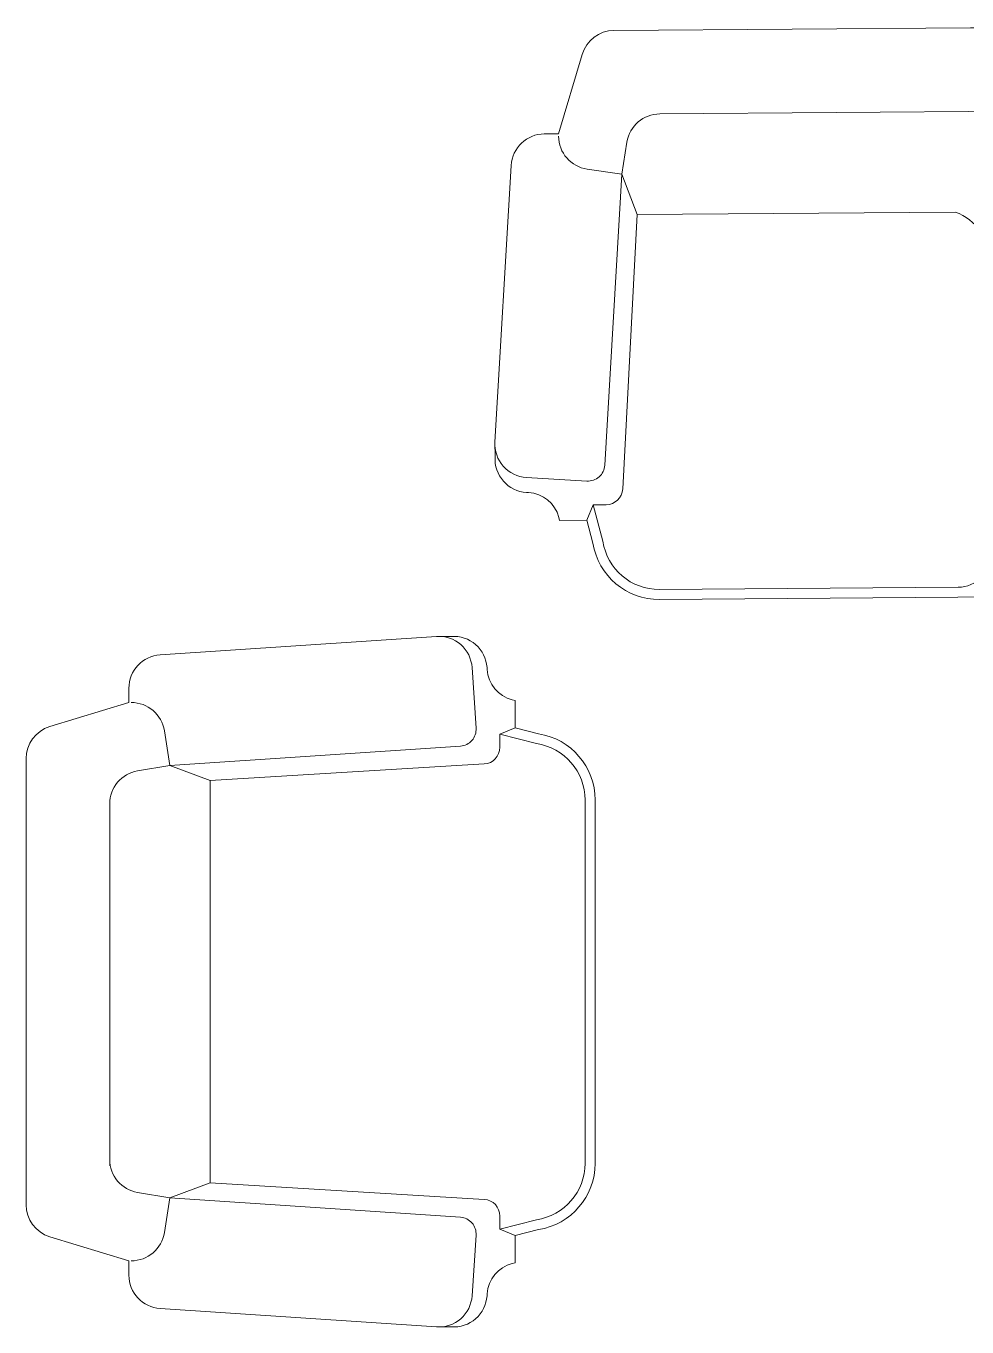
# Model space of a CAD drawing. Header units: inches. Extents: x 50.27 to 53.33, y 56.39 to 58.73.
# Drawn here: x 50.268 to 51.673, y 56.784 to 58.726 of the extents above; entities that cross this region are included whole.
import ezdxf

# ---------------------------------------------------------------- set-up
doc = ezdxf.new("R2010")
doc.units = ezdxf.units.IN
doc.header["$MEASUREMENT"] = 0
doc.layers.add('arredi', color=7, linetype='Continuous', lineweight=20)

msp = doc.modelspace()

# ---------------------------------------------------------------- linework, layer by layer
at = {"layer": 'arredi'}
for points in [[(52.0036, 58.726), (51.7287, 58.7239, 0.414214), (51.7038, 58.6987, 0.414214), (51.6787, 58.7235), (51.1459, 58.7194, 0.33005), (51.0984, 58.6835), (51.0633, 58.5651), (51.042, 58.565, 0.394867), (50.9925, 58.5179), (50.9682, 58.105, 0.414214), (51.0152, 58.0522), (51.1057, 58.0468, 0.414214), (51.1322, 58.0703), (51.1577, 58.5047), (51.1808, 58.4446), (51.1591, 58.0352, -0.396542), (51.1343, 58.0115), (51.1149, 58.0114)], [(51.0633, 58.5615, 0.369416), (51.106, 58.5124), (51.1577, 58.5047), (51.1654, 58.5528, -0.366122), (51.2144, 58.5949), (52.0046, 58.601)], [(51.1055, 57.9883), (51.0648, 57.988), (51.0636, 57.9926, 0.323545), (51.0182, 58.0297), (51.0154, 58.0298, -0.414214), (50.9684, 58.0827), (50.9682, 58.105)], [(50.2679, 56.9666), (50.2679, 57.6324, -0.33005), (50.3033, 57.6802), (50.4215, 57.7162), (50.4215, 57.7374, -0.394867), (50.4682, 57.7873), (50.8809, 57.8148, -0.414214), (50.9341, 57.7683), (50.9401, 57.6778, -0.414214), (50.9168, 57.6511), (50.4826, 57.6222), (50.5429, 57.5996), (50.9522, 57.6245, 0.396542), (50.9756, 57.6494), (50.9756, 57.6689)], [(50.9986, 57.6784), (50.9986, 57.7191), (50.994, 57.7203, -0.323545), (50.9566, 57.7654), (50.9564, 57.7683, 0.414214), (50.9032, 57.8148), (50.8809, 57.8148)], [(50.4251, 57.7162, -0.369416), (50.4745, 57.6739), (50.4826, 57.6222), (50.4346, 57.6141, 0.366122), (50.3929, 57.5648), (50.3929, 57.0246)], [(50.4251, 56.8828, 0.369416), (50.4745, 56.9251), (50.4826, 56.9768), (50.4346, 56.9849, -0.366122), (50.3929, 57.0342), (50.3929, 57.0246)], [(50.2679, 56.9666, 0.33005), (50.3033, 56.9188), (50.4215, 56.8828), (50.4215, 56.8615, 0.394867), (50.4682, 56.8116), (50.8809, 56.7842, 0.414214), (50.9341, 56.8307), (50.9401, 56.9212, 0.414214), (50.9168, 56.9478), (50.4826, 56.9768), (50.5429, 56.9994), (50.9522, 56.9745, -0.396542), (50.9756, 56.9495), (50.9756, 56.9301)], [(50.9986, 56.9206), (50.9986, 56.8799), (50.994, 56.8787, 0.323545), (50.9566, 56.8336), (50.9564, 56.8307, -0.414214), (50.9032, 56.7842), (50.8809, 56.7842)]]:
    msp.add_lwpolyline(points, format="xyb", dxfattribs=at)
at = {"layer": 'arredi', "lineweight": 20}
for points in [[(51.1808, 58.4446), (51.6558, 58.4483, -0.324936), (51.7064, 58.3737, -0.324936), (51.7558, 58.4491), (52.0058, 58.451), (52.2558, 58.4529, -0.324936), (52.3063, 58.3783, -0.324936), (52.3558, 58.4537), (52.8307, 58.4574)], [(51.1029, 57.0283, -0.372588), (51.0301, 56.9442), (50.9756, 56.9301), (50.9986, 56.9206), (51.0331, 56.9295, 0.370178), (51.1179, 57.0283), (51.1179, 57.5707, 0.370178), (51.0331, 57.6695), (50.9986, 57.6784), (50.9756, 57.6689), (51.0301, 57.6548, -0.372588), (51.1029, 57.5707), (51.1029, 57.0283, -0.414214)], [(50.5429, 57.5996), (50.5429, 56.9994, 0.622538)]]:
    msp.add_lwpolyline(points, format="xyb", dxfattribs=at)
msp.add_lwpolyline([(51.7601, 57.8891), (52.2601, 57.893, 0.414214), (52.3097, 57.9433, 0.414214), (52.3601, 57.8937), (52.8062, 57.8972, 0.372588), (52.8897, 57.9706), (52.9033, 58.0252), (52.9131, 58.0023), (52.9044, 57.9677, -0.370178), (52.8063, 57.8822), (51.2142, 57.8699, -0.370178), (51.1147, 57.9539), (51.1055, 57.9883), (51.1149, 58.0114), (51.1294, 57.957, 0.372588), (51.2141, 57.8849), (51.6601, 57.8883, 0.414214), (51.7097, 57.9387, 0.414214)], format="xyb", close=True, dxfattribs=at)

doc.saveas('drawing.dxf')
